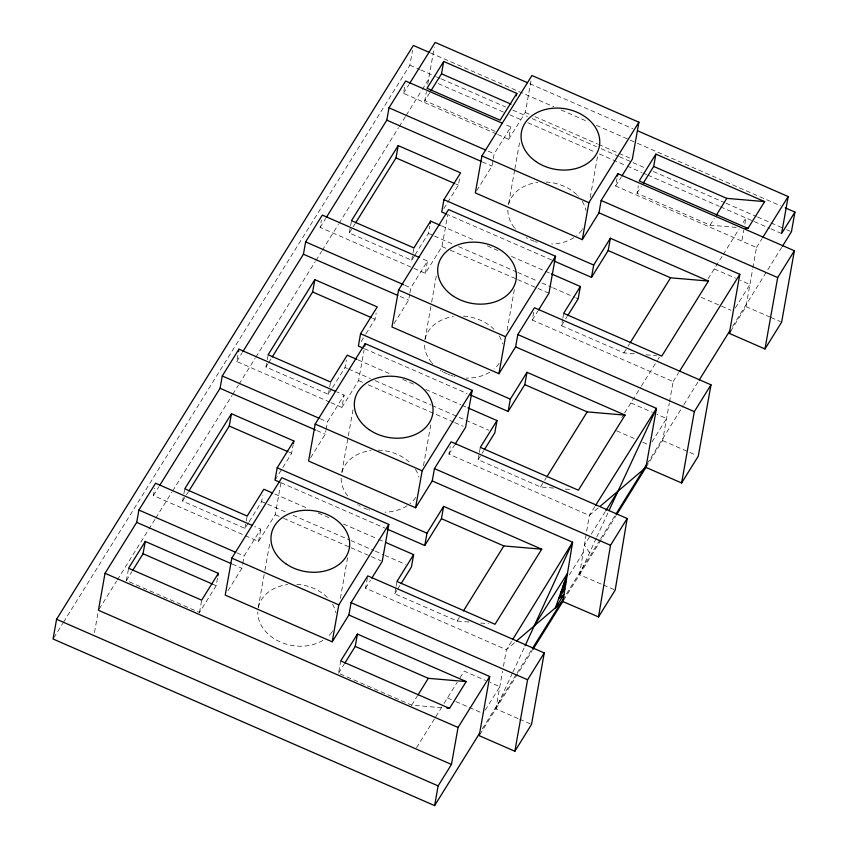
<?xml version="1.0" encoding="UTF-8"?>
<svg xmlns="http://www.w3.org/2000/svg" width="848" height="848" viewBox="0 0 848 848"><rect width="100%" height="100%" fill="white"/><g stroke="black" fill="none" stroke-linecap="round" stroke-linejoin="round"><path stroke-width="0.64" stroke-dasharray="4.24 3.18" d="M594.883 506.5L589.286 515.425L579.502 574.711L563.528 600.405M94.488 632.46L98.22 611.503M217.47 578.283L216.155 585.682L199.481 612.489L126.384 580.573L128.578 568.245M280.921 482.798L275.25 514.672L258.576 541.48L153.382 495.55L154.696 488.151M248.464 522.792L244.987 528.378L182.585 501.126L183.677 494.967M183.899 493.727L184.779 488.798M329.851 402.132L236.74 361.481L237.843 355.323M199.481 612.489L201.676 600.172M331.822 388.723L328.356 394.309L265.954 367.057L267.046 360.898M267.268 359.669L268.148 354.74M244.987 528.378L246.09 522.209M246.302 520.979L247.181 516.05M228.006 590.643L241.903 568.298L242.56 564.598M242.782 563.369L244.097 555.97L260.771 529.163L254.729 526.523M249.153 521.668L261.661 501.56L262.763 495.402M258.576 541.48L260.771 529.163M551.645 259.976L447.776 214.618L441.978 246.535L425.304 273.353L320.109 227.412L321.424 220.024M258.216 607.899L264.682 571.584M264.915 570.28L269.632 543.833M274.996 480.116L291.67 453.298L293.207 444.67M414.502 255.767L411.715 260.241L349.312 232.988L350.415 226.829M350.637 225.6L351.507 220.671M328.356 394.309L329.448 388.151M329.671 386.911L330.55 381.982M310.675 457.687L325.272 434.229L325.929 430.53M326.141 429.3L327.466 421.912L344.14 395.094L336.879 391.924M332.522 387.6L345.03 367.491L346.344 360.103M331.059 402.662L341.945 407.411L344.14 395.094M496.578 134.005L403.478 93.344L404.57 87.185M63.558 622.114L409.87 65.179L412.51 50.392M352.991 409.764L341.585 473.831A39.612 30.698 10.1 0 1 371.021 450.511M341.945 407.411L358.609 380.604L364.068 350.012M366.007 333.752L375.039 319.23L376.141 313.071M424.625 101.548L426.374 91.69M427.689 84.302L434.25 47.499M340.366 598.391L347.85 556.373M411.715 260.241L412.817 254.082M413.04 252.842L413.919 247.913M441.681 707.72L411.651 705.144L338.553 673.217L340.748 660.899M394.044 323.629L408.63 300.16L409.732 294.002M409.955 292.772L410.824 287.843L427.498 261.025L420.248 257.856M415.191 254.654L428.388 233.423L429.713 226.034M514.429 642.784L506.404 649.706L365.552 588.194L367.523 577.106M425.304 273.353L427.498 261.025M424.943 339.762L431.42 303.446M431.653 302.153L436.826 273.109M443.811 208.629L458.408 185.161L459.722 177.773M468.912 622.029L457.157 621.022L394.755 593.78L395.857 587.611M396.069 586.381L396.949 581.452M423.502 465.616L430.985 423.608M476.714 190.673L491.999 166.091L493.101 159.933M493.313 158.703L494.193 153.774L510.867 126.956L503.617 123.787M598.126 507.994L589.286 515.425L448.921 454.125L450.235 446.737M497.787 134.525L508.673 139.284L510.867 126.956M514.641 170.172L508.312 205.704A39.612 30.698 10.1 0 1 537.759 182.373M514.874 168.869L519.495 142.93M508.673 139.284L525.347 112.466L531.251 79.32M553.585 488.077L540.526 486.953L478.124 459.711L479.215 453.542M479.438 452.313L480.318 447.384M507.104 330.254L514.492 288.744M669.507 401.963L673.142 381.568L532.29 320.067L533.816 311.439M634.336 353.786L623.895 352.895L561.493 325.643L562.584 319.484M562.807 318.244L563.687 313.315M479.894 734.548L495.868 708.854L502.546 671.372M503.458 666.274L506.404 649.706L511.927 640.749M590.229 197.489L597.49 156.763M752.876 267.904L756.501 247.499L615.648 185.998L616.962 178.599M736.212 227.423L710.105 225.176L637.007 193.259L638.321 185.871M645.953 467.396L662.627 440.589L669.273 403.245M741.989 240.132L743.749 230.274M744.841 224.116L745.943 217.957L742.498 223.49M730.7 331.165L745.986 306.584L752.642 269.176M596.165 538.342L579.502 574.711L602.112 584.452M596.727 537.134L608.366 511.916M512.372 673.248L495.868 708.854L518.457 718.712M512.923 672.051L524.53 646.982M600.002 539.816L563.273 599.059M600.691 538.703L615.224 515.234M579.502 574.711L616.189 515.467M53.763 637.866L62.858 623.238M153.382 495.55L158.936 486.614M236.74 361.481L242.305 352.545M320.109 227.412L325.674 218.477M403.478 93.344L408.99 84.482M99.142 609.15L116.632 581.028M117.331 579.905L148.103 530.413M148.803 529.29L155.099 519.167M155.799 518.043L171.879 492.169M172.579 491.045L232.034 395.444M232.734 394.309L238.33 385.321M239.03 384.186L255.11 358.322M255.81 357.199L315.265 261.587M315.965 260.463L321.562 251.464M322.261 250.34L338.341 224.466M339.041 223.342L398.496 127.741M399.196 126.606L405.492 116.483M406.192 115.36L421.573 90.619M422.272 89.496L428.569 79.373M126.384 580.573L131.938 571.637M429.692 92.792L424.837 100.605L497.935 132.532M182.585 501.126L188.161 492.158M265.954 367.057L268.042 363.697M268.742 362.573L271.53 358.089M349.312 232.988L354.888 224.031M361.142 341.574L365.308 334.875M365.552 588.194L370.417 580.382M448.921 454.125L454.475 445.189M532.29 320.067L537.844 311.121M615.648 185.998L621.213 177.062M338.553 673.217L344.108 664.281M637.007 193.259L641.173 186.56M394.755 593.78L396.843 590.42M397.532 589.307L400.32 584.834M478.124 459.711L483.678 450.765M561.493 325.643L564.959 320.056M565.658 318.933L567.047 316.707M457.157 621.022L460.644 615.425M540.526 486.953L544.013 481.357M544.702 480.233L546.101 477.996M623.895 352.895L627.372 347.288M628.071 346.164L629.47 343.928M411.651 705.144L417.216 696.208M710.105 225.176L714.27 218.477M416.495 747.756L435.088 717.853M435.777 716.74L443.356 704.561M444.045 703.458L457.21 682.28M459.998 677.806L464.163 671.107L485.554 680.446M621.86 417.492L623.948 414.142M624.637 413.018L640.622 387.324M641.311 386.211L657.295 360.517M657.984 359.393L659.373 357.156M708.006 278.96L722.528 255.608M723.217 254.506L739.053 229.034M673.142 381.568L678.697 372.632M756.501 247.499L762.013 238.638M485.236 710.136L499.822 686.679L490.314 682.523M569.294 574.955L583.191 552.61M651.964 441.999L666.549 418.541L657.041 414.386M735.333 307.93L749.918 284.472L740.41 280.317M647.088 463.814L683.212 405.747M482.417 728.739L516.464 674.054M732.524 326.469L781.729 247.372M605.281 511.598L584.442 545.094L589.519 552.748M683.901 404.623L698.487 381.176M517.153 672.941L531.738 649.547M495.868 708.854L532.141 650.713M646.081 354.793L656.522 355.694M565.33 489.084L571.859 489.646M480.657 623.047L488.49 623.715M603.299 584.961L614.005 589.583M529.777 83.719L632.905 128.748M430.339 52.862L553.892 106.816M561.164 109.986L587.812 121.624M596.282 125.334L628.993 139.613M630.202 140.143L636.254 142.782M637.473 143.312L780.404 205.725M525.347 112.466L530.159 114.565M534.961 116.664L597.469 143.959M598.667 144.489L617.895 152.884M619.104 153.403L631.124 158.661M409.87 65.179L419.559 69.409M420.767 69.939L435.31 76.288M436.519 76.818L440.154 78.398M441.363 78.928L505.556 106.965M512.828 110.134L527.361 116.483M532.205 118.603L596.409 146.63M601.253 148.75L618.213 156.159M619.422 156.679L644.862 167.787M653.342 171.497L724.807 202.704M726.015 203.234L756.299 216.452M757.508 216.982L781.729 227.561M786.584 229.681L790.209 231.26M438.257 83.602L503.67 112.169M509.733 114.809L523.057 120.628M527.901 122.748L594.522 151.834M599.366 153.954L626.015 165.593M627.234 166.113L641.766 172.462M642.975 172.992L646.611 174.582M647.819 175.112L719.295 206.318M720.503 206.848L753.066 221.074M754.264 221.593L769.708 228.335M770.896 228.854L781.602 233.529M488.151 151.135L494.193 153.774M482.321 161.873L491.999 166.091M714.26 268.901L735.651 278.239M745.986 306.584L769.751 316.972M770.938 317.481L780.446 321.636M456.001 184.111L458.408 185.161M701.158 297.266L730.87 310.251M441.458 225.854L475.272 240.62M487.356 245.888L498.221 250.637M511.514 256.446L550.161 273.321M428.388 233.423L433.222 235.532M434.43 236.062L453.754 244.5M458.588 246.609L516.559 271.932M517.768 272.452L537.091 280.9M541.925 283.009L551.592 287.228M552.801 287.748L574.541 297.245M575.75 297.775L578.166 298.825M441.978 246.535L449.196 249.683M450.394 250.213L516.506 279.077M517.704 279.607L536.932 288.002M538.141 288.521L548.953 293.249M404.782 285.204L410.824 287.843M400.171 296.471L408.63 300.16M630.891 402.97L652.292 412.308M662.627 440.589L695.911 455.122M372.643 318.18L375.039 319.23M616.602 430.816L634.431 438.607M642.752 442.243L649.875 445.348M364.407 348.676L467.068 393.514M358.089 359.923L390.705 374.159M402.779 379.438L416.071 385.236M425.728 389.455L460.761 404.75M461.969 405.28L468.001 407.909M345.03 367.491L347.447 368.551M348.655 369.081L370.396 378.568M375.219 380.678L430.784 404.941M431.992 405.471L488.755 430.254M358.609 380.604L363.421 382.702M368.233 384.801L453.574 422.071M454.772 422.59L463.188 426.268M320.205 418.742L327.466 421.912M316.802 430.53L325.272 434.229M289.274 452.249L291.67 453.298M281.038 482.745L384.907 528.103M274.731 493.981L308.545 508.758M318.212 512.976L329.077 517.715M343.567 524.053L377.392 538.819M378.6 539.339L383.434 541.459M261.661 501.56L266.495 503.67M267.703 504.2L287.027 512.637M293.069 515.277L349.832 540.059M351.04 540.589L373.989 550.617M375.198 551.136L383.646 554.836M384.854 555.355L405.386 564.323M275.25 514.672L282.458 517.821M283.667 518.34L349.768 547.214M350.977 547.734L370.205 556.14M371.403 556.659L381.028 560.857M236.846 552.811L244.097 555.97M232.225 564.068L241.903 568.298M212.562 584.113L216.155 585.682M519.644 719.231L530.339 723.906M447.49 697.915L454.623 701.031M455.811 701.55L483.148 713.486M415.721 497.416A39.612 30.698 10.1 0 1 409.966 503.691M407.072 505.8A39.612 30.698 10.1 0 1 384.928 512.15M369.622 510.072A39.612 30.698 10.1 0 1 368.636 509.765M367.65 509.447A39.612 30.698 10.1 0 1 361.089 506.659M360.199 506.192A39.612 30.698 10.1 0 1 359.319 505.705M358.46 505.196A39.612 30.698 10.1 0 1 357.612 504.677M347.659 495.879A39.612 30.698 10.1 0 1 341.182 477.021M378.144 450.15A39.612 30.698 10.1 0 1 410.241 462.987M415.446 469.357A39.612 30.698 10.1 0 1 418.944 477.18M332.798 630.785A39.612 30.698 10.1 0 1 332.352 631.484M331.875 632.173A39.612 30.698 10.1 0 1 327.275 637.198M322.94 640.346A39.612 30.698 10.1 0 1 280.465 642.031A39.612 30.698 10.1 0 1 257.781 611.896M258.386 607.115A39.612 30.698 10.1 0 1 287.663 584.579M296.842 584.314A39.612 30.698 10.1 0 1 327.54 597.723M332.543 604.179A39.612 30.698 10.1 0 1 335.978 612.86M499.08 363.347A39.612 30.698 10.1 0 1 494.002 369.06M489.667 372.208A39.612 30.698 10.1 0 1 466.241 378.081M454.984 376.544A39.612 30.698 10.1 0 1 453.977 376.279M452.98 376.003A39.612 30.698 10.1 0 1 451.019 375.378M450.055 375.039A39.612 30.698 10.1 0 1 448.136 374.297M447.203 373.894A39.612 30.698 10.1 0 1 443.568 372.124M442.688 371.636A39.612 30.698 10.1 0 1 441.829 371.127M440.981 370.608A39.612 30.698 10.1 0 1 440.154 370.067M432.83 363.898A39.612 30.698 10.1 0 1 432.204 363.22M431.6 362.52A39.612 30.698 10.1 0 1 424.519 343.758M425.113 338.977A39.612 30.698 10.1 0 1 453.394 316.58M463.57 316.177A39.612 30.698 10.1 0 1 494.278 329.586M499.271 336.041A39.612 30.698 10.1 0 1 502.525 343.917M582.894 228.589A39.612 30.698 10.1 0 1 582.449 229.278M581.982 229.967A39.612 30.698 10.1 0 1 576.693 235.564M573.799 237.663A39.612 30.698 10.1 0 1 551.656 244.012M537.346 242.221A39.612 30.698 10.1 0 1 535.364 241.627M534.388 241.309A39.612 30.698 10.1 0 1 526.057 237.567M515.573 229.151A39.612 30.698 10.1 0 1 514.969 228.451M514.397 227.741A39.612 30.698 10.1 0 1 507.878 209.7M545.911 182.055A39.612 30.698 10.1 0 1 576.979 194.849M577.636 195.517A39.612 30.698 10.1 0 1 578.283 196.195M582.173 201.22A39.612 30.698 10.1 0 1 586.074 210.664"/><path stroke-width="1.27" d="M532.841 649.6L562.828 601.518L572.612 542.232L432.247 480.943L434.441 468.626L451.115 441.808L627.17 518.488L615.192 590.091L598.518 616.909L562.828 601.518L516.432 641.056M598.518 616.909L610.496 545.306L627.17 518.488M429.13 52.332L413.379 45.463L56.572 619.273L53.064 638.989L434.621 805.6L479.639 733.202L489.731 676.513L348.878 615.012L351.072 602.684L367.746 575.877L544.257 652.949L531.526 724.425L514.853 751.243L479.194 735.672L479.639 733.202M252.301 525.463L155.576 483.222L138.902 510.04L136.708 522.357L105.025 573.312L98.442 610.274L451.465 764.43L438.13 785.884L434.621 805.6M132.638 570.513L143.058 553.755L145.252 541.437L218.349 573.354L217.915 575.824M159.636 485.491L220.077 388.299L222.271 375.971L238.945 349.153L335.67 391.394M238.5 351.623L238.945 349.153M188.86 491.045L229.267 426.046L231.462 413.729L293.864 440.971L293.429 443.44M371.806 578.145L382.225 561.387L388.808 524.414L281.833 477.7L231.811 558.143L225.229 595.105L332.204 641.819L348.878 615.012M242.994 351.422L303.436 254.23L305.63 241.903L322.304 215.095L419.039 257.326M293.864 440.971L277.19 467.789L274.996 480.116L279.829 482.226M272.219 356.976L312.636 291.977L314.831 279.66L377.233 306.912L360.559 333.72L358.365 346.048L363.198 348.157M455.175 444.076L465.594 427.318L472.177 390.345L365.202 343.631L315.18 424.074L308.598 461.047L415.573 507.761L432.247 480.943M326.363 217.353L386.805 120.162L388.999 107.834L405.673 81.026L502.408 123.267M355.588 222.907L396.005 157.908L398.2 145.591L460.602 172.844L443.928 199.651L441.734 211.979L446.567 214.088M364.746 346.185L365.202 343.631M332.204 641.819L338.787 604.857L388.808 524.414M538.533 310.008L548.953 293.249L555.546 256.276L448.56 209.562L398.549 290.005L391.956 326.978L498.942 373.692L515.616 346.874L517.81 334.557L534.484 307.739L710.995 384.822L698.286 456.16L681.612 482.968L645.953 467.396L600.098 506.351M431.081 90.556L441.501 73.797L443.705 61.469L516.803 93.397L516.358 95.856M430.148 223.565L430.593 221.105L440.25 225.324M344.807 663.168L355.227 646.409L357.421 634.081L466.188 681.58L449.514 708.387L446.896 708.165M415.573 507.761L422.156 470.788L472.177 390.345M621.902 175.939L632.322 159.18L638.904 122.218L531.929 75.504L481.908 155.937L475.325 192.909L582.3 239.624L598.974 212.806L601.168 200.488L617.842 173.67L794.364 250.754L781.644 322.155L764.97 348.973L729.312 333.402L739.827 274.317L598.974 212.806M385.851 542.508L413.623 554.634L411.428 566.962L401.009 583.721M387.324 529.163L424.774 545.508L426.968 533.191L443.642 506.373L541.702 549.197L495.02 624.276L396.949 581.452L413.623 554.634M424.774 545.508L441.437 518.7L443.642 506.373M498.942 373.692L505.525 336.72L555.546 256.276M468.001 407.909L496.992 420.576L494.797 432.893L484.378 449.652M470.693 395.094L508.132 411.439L510.326 399.122L527 372.304L625.061 415.128L578.378 490.208L480.318 447.384L496.992 420.576M451.465 764.43L458.058 727.467L489.731 676.513M508.132 411.439L524.806 384.632L527 372.304M582.3 239.624L588.894 202.651L638.904 122.218M551.37 273.851L580.361 286.507L578.166 298.825L567.747 315.583M554.062 261.025L591.501 277.381L593.695 265.053L610.369 238.235L708.43 281.059L661.747 356.139L563.687 313.315L580.361 286.507M514.853 751.243L527.583 679.767L544.257 652.949M617.408 176.14L617.842 173.67M591.501 277.381L608.175 250.563L610.369 238.235M643.261 183.2L653.681 166.441L655.875 154.124L764.631 201.612L747.957 228.43L745.35 228.207M515.616 346.874L656.469 408.386L645.953 467.396L616.878 514.344M681.612 482.968L694.321 411.63L710.995 384.822M637.749 130.868L788.184 196.556L781.602 233.529L794.936 212.074L785.248 207.845M764.97 348.973L777.69 277.561L794.364 250.754M794.936 212.074L791.428 231.79L782.418 246.259M525.082 645.794L572.612 542.232L512.616 639.625M608.917 510.719L656.469 408.386L595.582 505.387M615.924 514.111L646.388 464.937M409.679 83.38L435.162 42.4L527.361 82.659M145.252 541.437L128.578 568.245L201.676 600.172L218.349 573.354M443.705 61.469L427.032 88.287L500.129 120.204L516.803 93.397M231.462 413.729L184.779 488.798L247.181 516.05L263.855 489.243L272.314 492.932M314.831 279.66L268.148 354.74L330.55 381.982L347.224 355.174L356.881 359.393M398.2 145.591L351.507 220.671L413.919 247.913L430.593 221.105M357.421 634.081L340.748 660.899L449.514 708.387M655.875 154.124L639.201 180.931L747.957 228.43M463.432 610.942L503.85 545.942L541.702 549.197M546.801 476.873L587.208 411.884L625.061 415.128M630.159 342.804L670.577 277.815L708.43 281.059M417.905 695.084L428.325 678.326L466.188 681.58M716.359 215.127L726.778 198.368L764.631 201.612M679.386 371.519L739.827 274.317M762.702 237.535L788.184 196.556M729.312 333.402L730.7 331.165M605.981 510.485L617.789 491.501M699.187 380.063L729.746 330.932M532.438 648.434L563.273 599.059M534.484 625.495L567.524 573.248L555.302 608.207L563.931 594.469L558.556 599.006L564.874 588.883L560.941 592.233L565.69 584.145L562.945 586.477L566.178 581.283L564.164 583L566.517 579.417M441.501 73.797L511.015 104.145M653.681 166.441L726.778 198.368M388.999 107.834L485.734 150.075M601.168 200.488L777.69 277.561M481.908 155.937L588.894 202.651M386.805 120.162L481.113 161.343M396.005 157.908L454.804 183.592M608.175 250.563L670.577 277.815M443.928 199.651L593.695 265.053M305.63 241.903L403.574 284.674M517.81 334.557L694.321 411.63M398.549 290.005L505.525 336.72M303.436 254.23L397.754 295.411M312.636 291.977L371.435 317.661M524.806 384.632L587.208 411.884M360.559 333.72L510.326 399.122M222.271 375.971L318.996 418.212M434.441 468.626L610.496 545.306M315.18 424.074L422.156 470.788M220.077 388.299L315.594 430.01M229.267 426.046L288.076 451.73M441.437 518.7L503.85 545.942M277.19 467.789L426.968 533.191M138.902 510.04L235.627 552.281M351.072 602.684L527.583 679.767M231.811 558.143L338.787 604.857M136.708 522.357L231.016 563.549M143.058 553.755L212.562 584.113M355.227 646.409L428.325 678.326M105.025 573.312L458.058 727.467M56.572 619.273L438.13 785.884M535.872 161.512A39.612 30.698 10.1 0 0 599.335 146.386A39.612 30.698 10.1 0 0 546.017 109.328A39.612 30.698 10.1 0 0 535.872 161.512M452.503 295.581A39.612 30.698 10.1 0 0 515.966 280.455A39.612 30.698 10.1 0 0 462.658 243.387A39.612 30.698 10.1 0 0 452.503 295.581M369.145 429.65A39.612 30.698 10.1 0 0 432.607 414.524A39.612 30.698 10.1 0 0 379.289 377.455A39.612 30.698 10.1 0 0 369.145 429.65M285.776 563.719A39.612 30.698 10.1 0 0 349.238 548.592A39.612 30.698 10.1 0 0 295.92 511.524A39.612 30.698 10.1 0 0 285.776 563.719"/></g></svg>
